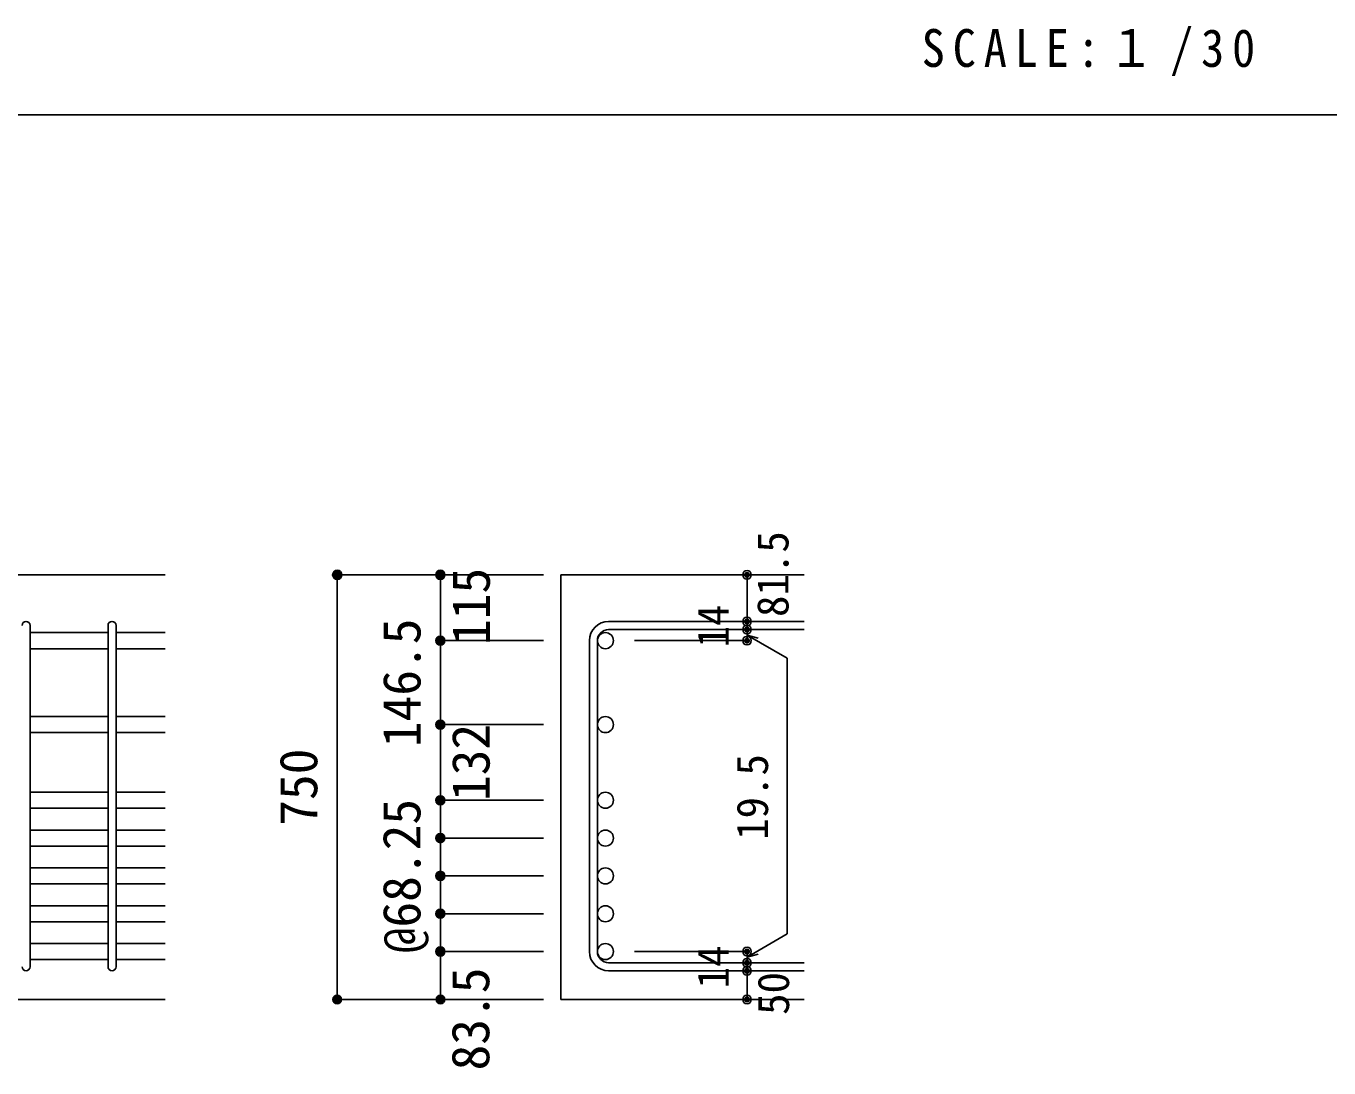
# Model space of a CAD drawing. Units: millimetres at full size, sheet at 1:30. Extents: x -5973 to 5954, y -4195 to 4201.
# Drawn here: x 1359 to 3633, y -1886 to -67 of the extents above; entities that cross this region are included whole.
import ezdxf
from ezdxf.enums import TextEntityAlignment as Align

# ---------------------------------------------------------------- set-up
doc = ezdxf.new("R2010")
doc.units = ezdxf.units.MM
doc.header["$LTSCALE"] = 30
doc.header["$PDMODE"] = 32
doc.header["$PDSIZE"] = 15
for name, color, linetype in [('0-1_躯体線', 2, 'Continuous'), ('0-5_基礎梁筋', 7, 'Continuous'), ('0-6_スタラップ筋', 7, 'Continuous'), ('0-D_寸法', 4, 'Continuous'), ('6-7_文字', 7, 'Continuous'), ('F-0_枠', 6, 'Continuous')]:
    doc.layers.add(name, color=color, linetype=linetype)
doc.styles.add('ＭＳ ゴシック', font='')
doc.styles.get('ＭＳ ゴシック').set_extended_font_data('MS Gothic')

msp = doc.modelspace()

# ---------------------------------------------------------------- linework, layer by layer
at = {"layer": '0-1_躯体線'}
for p, q in [((1602.44, -1024.89), (-97.56, -1024.89)), ((2717.44, -1024.89), (2292.44, -1024.89)), ((2292.44, -1024.89), (2292.44, -1765.89)), ((1202.44, -1765.89), (1602.44, -1765.89)), ((2717.44, -1765.89), (2292.44, -1765.89))]:
    msp.add_line(p, q, dxfattribs=at)
at = {"layer": '0-5_基礎梁筋'}
for p, q in [((1366.44, -1125.82), (1502.44, -1125.82)), ((1516.44, -1125.82), (1602.44, -1125.82)), ((1366.44, -1153.82), (1502.44, -1153.82)), ((1516.44, -1153.82), (1602.44, -1153.82)), ((1366.44, -1272.39), (1502.44, -1272.39)), ((1516.44, -1272.39), (1602.44, -1272.39)), ((1366.44, -1300.39), (1502.44, -1300.39)), ((1516.44, -1300.39), (1602.44, -1300.39)), ((1366.44, -1404.39), (1502.44, -1404.39)), ((1516.44, -1404.39), (1602.44, -1404.39)), ((1366.44, -1432.39), (1502.44, -1432.39)), ((1516.44, -1432.39), (1602.44, -1432.39)), ((1366.44, -1470.39), (1502.44, -1470.39)), ((1516.44, -1470.39), (1602.44, -1470.39)), ((1366.44, -1498.39), (1502.44, -1498.39)), ((1516.44, -1498.39), (1602.44, -1498.39)), ((1366.44, -1536.39), (1502.44, -1536.39)), ((1516.44, -1536.39), (1602.44, -1536.39)), ((1366.44, -1564.39), (1502.44, -1564.39)), ((1516.44, -1564.39), (1602.44, -1564.39)), ((1366.44, -1602.39), (1502.44, -1602.39)), ((1516.44, -1602.39), (1602.44, -1602.39)), ((1366.44, -1630.39), (1502.44, -1630.39)), ((1516.44, -1630.39), (1602.44, -1630.39)), ((1366.44, -1668.39), (1502.44, -1668.39)), ((1516.44, -1668.39), (1602.44, -1668.39)), ((1366.44, -1696.39), (1502.44, -1696.39)), ((1516.44, -1696.39), (1602.44, -1696.39))]:
    msp.add_line(p, q, dxfattribs=at)
at = {"layer": '0-5_基礎梁筋', "color": 3}
for centre in [(2370.44, -1139.82), (2370.44, -1286.39), (2370.44, -1418.39), (2370.44, -1484.39), (2370.44, -1550.39), (2370.44, -1616.39), (2370.44, -1682.39)]:
    msp.add_circle(centre, 14, dxfattribs=at)
at = {"layer": '0-6_スタラップ筋'}
for p, q in [((1366.44, -1708.89), (1366.44, -1113.32)), ((1502.44, -1708.89), (1502.44, -1113.32)), ((1516.44, -1708.89), (1516.44, -1113.32)), ((2717.44, -1106.32), (2375.94, -1106.32)), ((2717.44, -1120.32), (2375.94, -1120.32)), ((2342.44, -1139.82), (2342.44, -1682.39)), ((2356.44, -1139.82), (2356.44, -1682.39)), ((2717.44, -1701.89), (2375.94, -1701.89)), ((2717.44, -1715.89), (2375.94, -1715.89))]:
    msp.add_line(p, q, dxfattribs=at)
for centre, radius, start, end in [((1359.44, -1113.32), 7, 0, 180), ((1509.44, -1113.32), 7, 0, 180), ((2375.94, -1139.82), 33.5, 90, 180), ((2375.94, -1139.82), 19.5, 90, 180), ((2375.94, -1682.39), 33.5, 180, 270), ((2375.94, -1682.39), 19.5, 180, 270), ((1359.44, -1708.89), 7, 180, 0), ((1509.44, -1708.89), 7, 180, 0)]:
    msp.add_arc(centre, radius, start, end, dxfattribs=at)
at = {"layer": '0-D_寸法'}
for p, q in [((1902.44, -1024.89), (2082.44, -1024.89)), ((1902.44, -1024.89), (2082.44, -1024.89)), ((1902.44, -1765.89), (1902.44, -1024.89)), ((2082.44, -1139.82), (2082.44, -1024.89)), ((2082.44, -1024.89), (2262.44, -1024.89)), ((2082.44, -1024.89), (2082.44, -1139.82)), ((2617.44, -1120.32), (2617.44, -1106.32)), ((2617.44, -1120.32), (2617.44, -1139.82)), ((2617.44, -1130.07), (2636.76, -1135.25)), ((2617.44, -1130.07), (2687.5, -1170.52)), ((2082.44, -1139.82), (2262.44, -1139.82)), ((2082.44, -1139.82), (2262.44, -1139.82)), ((2082.44, -1139.82), (2082.44, -1286.39)), ((2617.44, -1139.82), (2421.35, -1139.82)), ((2687.5, -1170.52), (2687.5, -1651.7)), ((2082.44, -1286.39), (2262.44, -1286.39)), ((2082.44, -1286.39), (2082.44, -1682.39)), ((2082.44, -1418.39), (2262.44, -1418.39)), ((2082.44, -1484.39), (2262.44, -1484.39)), ((2082.44, -1550.39), (2262.44, -1550.39)), ((2082.44, -1616.39), (2262.44, -1616.39)), ((2617.44, -1692.14), (2687.5, -1651.7)), ((2082.44, -1682.39), (2262.44, -1682.39)), ((2082.44, -1682.39), (2082.44, -1765.89)), ((2617.44, -1682.39), (2421.35, -1682.39)), ((2617.44, -1701.89), (2617.44, -1682.39)), ((2617.44, -1692.14), (2636.76, -1686.97)), ((2617.44, -1715.89), (2617.44, -1701.89)), ((2617.44, -1765.89), (2617.44, -1715.89)), ((1902.44, -1765.89), (2082.44, -1765.89)), ((2082.44, -1765.89), (2262.44, -1765.89))]:
    msp.add_line(p, q, dxfattribs=at)
msp.add_lwpolyline([(2617.44, -1024.89), (2617.44, -1106.32), (2617.44, -1024.89)], dxfattribs=at)
for centre, radius in [((1902.44, -1024.89), 8), ((1902.44, -1024.89), 7.2), ((1902.44, -1024.89), 6.4), ((1902.44, -1024.89), 5.6), ((1902.44, -1024.89), 4.8), ((1902.44, -1024.89), 4), ((1902.44, -1024.89), 3.2), ((1902.44, -1024.89), 2.4), ((2082.44, -1024.89), 8), ((2082.44, -1024.89), 7.2), ((2082.44, -1024.89), 6.4), ((2082.44, -1024.89), 5.6), ((2082.44, -1024.89), 4.8), ((2082.44, -1024.89), 4), ((2082.44, -1024.89), 3.2), ((2082.44, -1024.89), 2.4), ((2617.44, -1024.89), 4), ((2617.44, -1024.89), 3.6), ((2617.44, -1024.89), 3.2), ((2617.44, -1024.89), 2.8), ((2617.44, -1024.89), 2.4), ((2617.44, -1024.89), 2), ((1902.44, -1024.89), 1.6), ((1902.44, -1024.89), 0.8), ((2082.44, -1024.89), 1.6), ((2082.44, -1024.89), 0.8), ((2617.44, -1024.89), 1.6), ((2617.44, -1024.89), 1.2), ((2617.44, -1024.89), 0.8), ((2617.44, -1024.89), 0.4), ((2617.44, -1106.32), 4), ((2617.44, -1106.32), 3.6), ((2617.44, -1106.32), 3.2), ((2617.44, -1106.32), 2.8), ((2617.44, -1106.32), 2.4), ((2617.44, -1106.32), 2), ((2617.44, -1106.32), 1.6), ((2617.44, -1106.32), 1.2), ((2617.44, -1106.32), 0.8), ((2617.44, -1106.32), 0.4), ((2082.44, -1139.82), 8), ((2082.44, -1139.82), 7.2), ((2082.44, -1139.82), 6.4), ((2082.44, -1139.82), 5.6), ((2082.44, -1139.82), 4.8), ((2082.44, -1139.82), 4), ((2082.44, -1139.82), 3.2), ((2617.44, -1120.32), 4), ((2617.44, -1139.82), 4), ((2617.44, -1120.32), 3.6), ((2617.44, -1139.82), 3.6), ((2617.44, -1120.32), 3.2), ((2617.44, -1139.82), 3.2), ((2617.44, -1120.32), 2.8), ((2617.44, -1120.32), 2.4), ((2617.44, -1120.32), 2), ((2617.44, -1120.32), 1.6), ((2617.44, -1120.32), 1.2), ((2617.44, -1120.32), 0.8), ((2617.44, -1120.32), 0.4), ((2082.44, -1139.82), 2.4), ((2082.44, -1139.82), 1.6), ((2082.44, -1139.82), 0.8), ((2617.44, -1139.82), 2.8), ((2617.44, -1139.82), 2.4), ((2617.44, -1139.82), 2), ((2617.44, -1139.82), 1.6), ((2617.44, -1139.82), 1.2), ((2617.44, -1139.82), 0.8), ((2617.44, -1139.82), 0.4), ((2082.44, -1286.39), 8), ((2082.44, -1286.39), 7.2), ((2082.44, -1286.39), 6.4), ((2082.44, -1286.39), 5.6), ((2082.44, -1286.39), 4.8), ((2082.44, -1286.39), 4), ((2082.44, -1286.39), 3.2), ((2082.44, -1286.39), 2.4), ((2082.44, -1286.39), 1.6), ((2082.44, -1286.39), 0.8), ((2082.44, -1418.39), 8), ((2082.44, -1418.39), 7.2), ((2082.44, -1418.39), 6.4), ((2082.44, -1418.39), 5.6), ((2082.44, -1418.39), 4.8), ((2082.44, -1418.39), 4), ((2082.44, -1418.39), 3.2), ((2082.44, -1418.39), 2.4), ((2082.44, -1418.39), 1.6), ((2082.44, -1418.39), 0.8), ((2082.44, -1484.39), 8), ((2082.44, -1484.39), 7.2), ((2082.44, -1484.39), 6.4), ((2082.44, -1484.39), 5.6), ((2082.44, -1484.39), 4.8), ((2082.44, -1484.39), 4), ((2082.44, -1484.39), 3.2), ((2082.44, -1484.39), 2.4), ((2082.44, -1484.39), 1.6), ((2082.44, -1484.39), 0.8), ((2082.44, -1550.39), 8), ((2082.44, -1550.39), 7.2), ((2082.44, -1550.39), 6.4), ((2082.44, -1550.39), 5.6), ((2082.44, -1550.39), 4.8), ((2082.44, -1550.39), 4), ((2082.44, -1550.39), 3.2), ((2082.44, -1550.39), 2.4), ((2082.44, -1550.39), 1.6), ((2082.44, -1550.39), 0.8), ((2082.44, -1616.39), 8), ((2082.44, -1616.39), 7.2), ((2082.44, -1616.39), 6.4), ((2082.44, -1616.39), 5.6), ((2082.44, -1616.39), 4.8), ((2082.44, -1616.39), 4), ((2082.44, -1616.39), 3.2), ((2082.44, -1616.39), 2.4), ((2082.44, -1616.39), 1.6), ((2082.44, -1616.39), 0.8), ((2082.44, -1682.39), 8), ((2082.44, -1682.39), 7.2), ((2082.44, -1682.39), 6.4), ((2082.44, -1682.39), 5.6), ((2082.44, -1682.39), 4.8), ((2082.44, -1682.39), 4), ((2082.44, -1682.39), 3.2), ((2082.44, -1682.39), 2.4), ((2082.44, -1682.39), 1.6), ((2082.44, -1682.39), 0.8), ((2617.44, -1682.39), 4), ((2617.44, -1682.39), 3.6), ((2617.44, -1682.39), 3.2), ((2617.44, -1682.39), 2.8), ((2617.44, -1682.39), 2.4), ((2617.44, -1682.39), 2), ((2617.44, -1682.39), 1.6), ((2617.44, -1682.39), 1.2), ((2617.44, -1682.39), 0.8), ((2617.44, -1682.39), 0.4), ((2617.44, -1701.89), 4), ((2617.44, -1701.89), 3.6), ((2617.44, -1701.89), 3.2), ((2617.44, -1701.89), 2.8), ((2617.44, -1701.89), 2.4), ((2617.44, -1701.89), 2), ((2617.44, -1701.89), 1.6), ((2617.44, -1701.89), 1.2), ((2617.44, -1701.89), 0.8), ((2617.44, -1701.89), 0.4), ((2617.44, -1715.89), 4), ((2617.44, -1715.89), 3.6), ((2617.44, -1715.89), 3.2), ((2617.44, -1715.89), 2.8), ((2617.44, -1715.89), 2.4), ((2617.44, -1715.89), 2), ((2617.44, -1715.89), 1.6), ((2617.44, -1715.89), 1.2), ((2617.44, -1715.89), 0.8), ((2617.44, -1715.89), 0.4), ((1902.44, -1765.89), 7.2), ((1902.44, -1765.89), 6.4), ((1902.44, -1765.89), 5.6), ((1902.44, -1765.89), 4.8), ((1902.44, -1765.89), 4), ((1902.44, -1765.89), 3.2), ((1902.44, -1765.89), 2.4), ((1902.44, -1765.89), 1.6), ((1902.44, -1765.89), 0.8), ((2082.44, -1765.89), 7.2), ((2082.44, -1765.89), 6.4), ((2082.44, -1765.89), 5.6), ((2082.44, -1765.89), 4.8), ((2082.44, -1765.89), 4), ((2082.44, -1765.89), 3.2), ((2082.44, -1765.89), 2.4), ((2082.44, -1765.89), 1.6), ((2082.44, -1765.89), 0.8), ((2617.44, -1765.89), 4), ((2617.44, -1765.89), 3.6), ((2617.44, -1765.89), 3.2), ((2617.44, -1765.89), 2.8), ((2617.44, -1765.89), 2.4), ((2617.44, -1765.89), 2), ((2617.44, -1765.89), 1.6), ((2617.44, -1765.89), 1.2), ((2617.44, -1765.89), 0.8), ((2617.44, -1765.89), 0.4)]:
    msp.add_circle(centre, radius, dxfattribs=at)
at = {"layer": '0-D_寸法', "color": 7}
for p in [(1902.44, -1024.89), (2082.44, -1024.89), (2617.44, -1024.89), (2617.44, -1106.32), (2617.44, -1120.32), (2082.44, -1139.82), (2617.44, -1139.82), (2082.44, -1286.39), (2082.44, -1418.39), (2082.44, -1484.39), (2082.44, -1550.39), (2082.44, -1616.39), (2082.44, -1682.39), (2617.44, -1682.39), (2617.44, -1682.39), (2617.44, -1701.89), (2617.44, -1715.89), (1902.44, -1765.89), (2082.44, -1765.89), (2617.44, -1765.89)]:
    msp.add_point(p, dxfattribs=at)
at = {"layer": 'F-0_枠', "color": 2}
msp.add_line((-5972.88, -222.05), (3723.6, -222.05), dxfattribs=at)

# ---------------------------------------------------------------- texts
at = {"layer": '0-D_寸法', "style": 'ＭＳ ゴシック'}
for s, height, p in [('81.5', 54.99, (2706.33, -1098.49)), ('115', 65.98, (2188.54, -1147.45)), ('14', 54.99, (2602.21, -1151.76)), ('146.5', 65.98, (2067.6, -1325.67)), ('132', 65.98, (2188.08, -1419.74)), ('750', 65.98, (1887.44, -1462.89)), ('19.5', 54.99, (2670.68, -1487.5)), ('@68.25', 65.98, (2067.44, -1685.39)), ('14', 54.99, (2602.18, -1746.57)), ('83.5', 65.98, (2187.51, -1889.85)), ('50', 54.99, (2707.37, -1792.97))]:
    msp.add_text(s, height=height, rotation=90, dxfattribs=at).set_placement(p, align=Align.BOTTOM_LEFT)
at = {"layer": '6-7_文字', "color": 2, "insert": (2922.26, -154.55), "char_height": 65.98, "attachment_point": 7, "style": 'ＭＳ ゴシック'}
msp.add_mtext('\\T1.34;\\W0.9;SCALE:１/30', dxfattribs=at)

doc.saveas('drawing.dxf')
